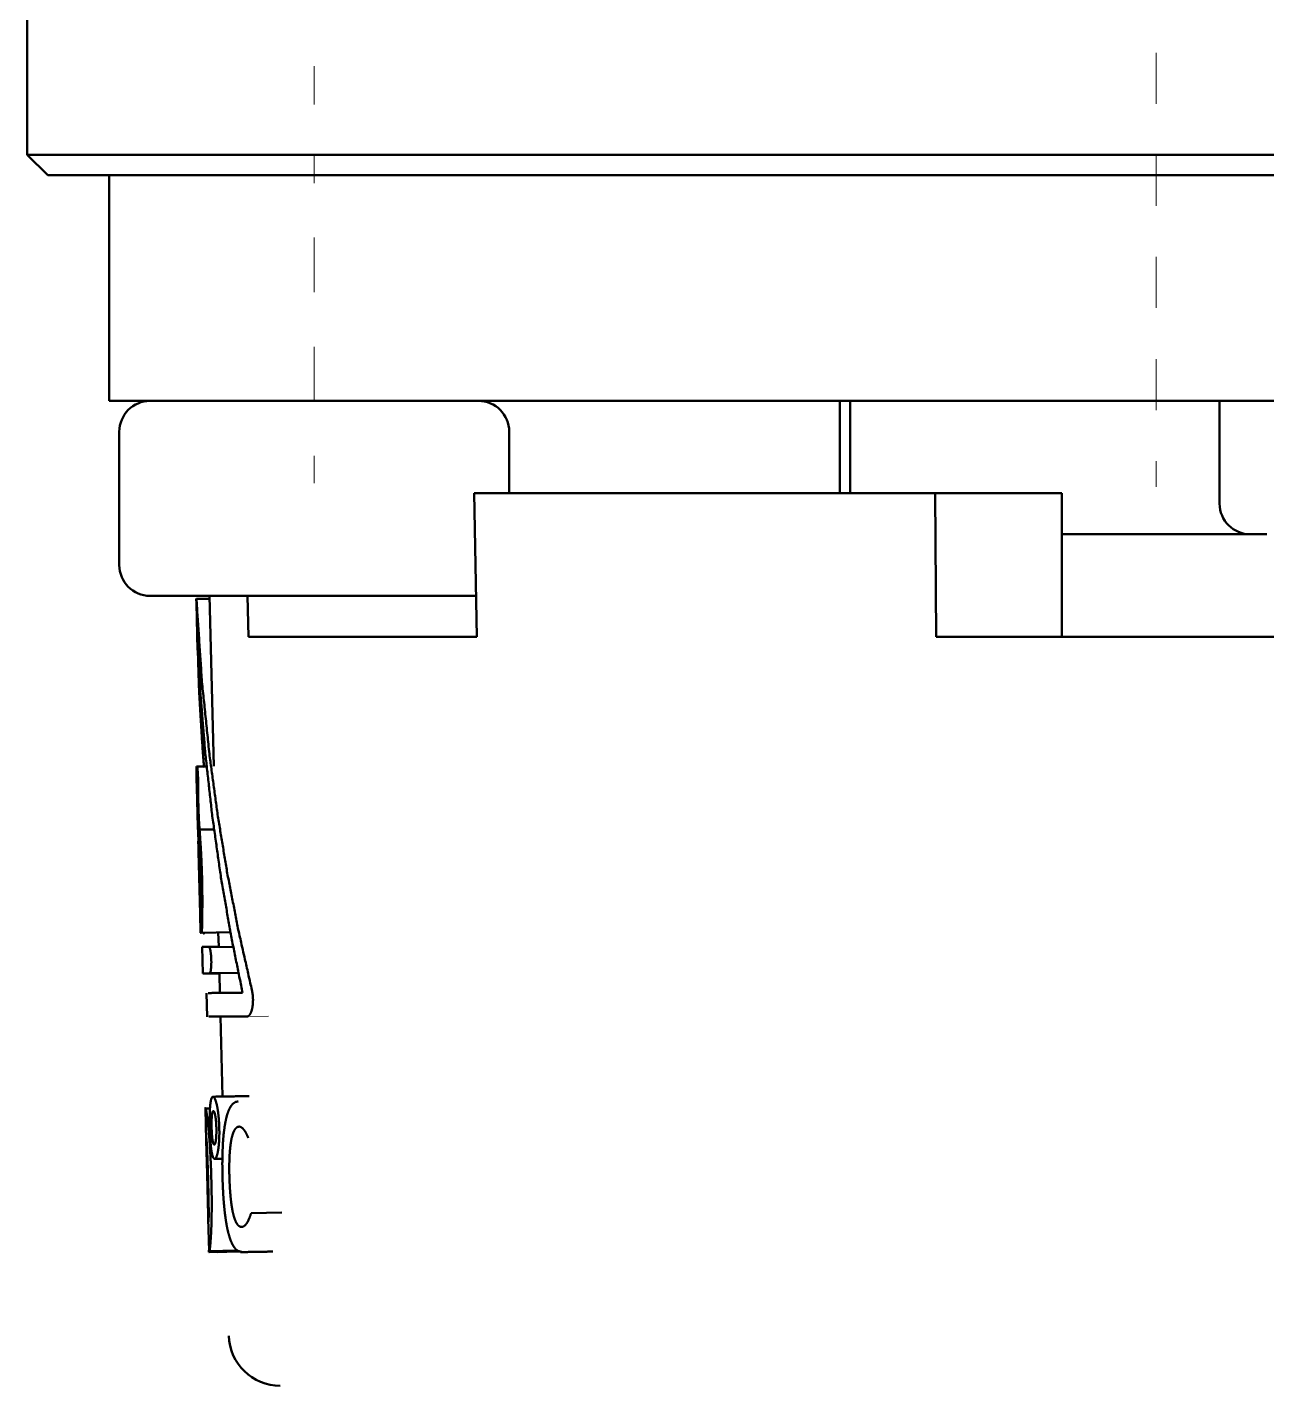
# Paper-space layout 'Layout1' of a CAD drawing. Header units: millimetres. Extents: x 0 to 420, y 0 to 297.
# Drawn here: x 304.07 to 328.23, y 127.82 to 154.31 of the extents above; entities that cross this region are included whole.
import ezdxf

# ---------------------------------------------------------------- set-up
doc = ezdxf.new("R2010")
doc.units = ezdxf.units.MM
doc.layers.add('170', color=7, linetype='Continuous', true_color=0xffffff)

psp = doc.layouts.get("Layout1")

# ---------------------------------------------------------------- linework, layer by layer
at = {"layer": '170', "color": 155, "linetype": 'Continuous', "lineweight": 50}
for p, q in [((304.066, 155.435), (304.066, 151.819)), ((304.066, 151.819), (304.466, 151.419)), ((305.661, 151.419), (305.661, 147.019)), ((328.396, 147.019), (309.764, 147.019)), ((319.905, 145.219), (319.905, 147.019)), ((320.105, 147.019), (320.105, 145.219)), ((327.305, 147.019), (327.305, 145.019)), ((305.861, 146.419), (305.861, 143.819)), ((313.461, 145.219), (313.461, 146.419)), ((312.828, 142.419), (312.775, 145.219)), ((321.765, 145.219), (321.782, 142.419)), ((324.217, 145.219), (321.765, 145.219)), ((324.228, 142.419), (324.228, 145.219)), ((327.664, 144.419), (328.226, 144.419)), ((307.362, 143.157), (307.363, 143.159)), ((307.363, 143.16), (307.621, 143.164)), ((307.621, 143.164), (307.363, 143.16)), ((307.363, 143.16), (307.363, 143.16)), ((307.363, 143.079), (307.387, 142.161)), ((307.619, 143.218), (307.706, 139.896)), ((308.361, 143.219), (308.381, 142.419)), ((307.578, 139.894), (307.364, 139.89)), ((307.364, 139.89), (307.365, 139.885)), ((307.578, 139.894), (307.37, 139.89)), ((307.425, 138.662), (307.719, 138.667)), ((307.404, 138.227), (307.442, 136.773)), ((307.44, 136.657), (307.448, 136.657)), ((307.454, 136.65), (308.039, 136.66)), ((307.791, 136.656), (307.798, 136.382)), ((307.474, 136.378), (307.798, 136.383)), ((307.474, 136.378), (307.487, 135.858)), ((307.474, 136.378), (307.608, 136.378)), ((308.094, 136.372), (307.6, 136.374)), ((307.487, 135.858), (307.621, 135.859)), ((307.641, 135.857), (307.487, 135.858)), ((307.61, 135.863), (308.188, 135.873)), ((307.641, 135.857), (307.812, 135.86)), ((307.812, 135.862), (307.822, 135.48)), ((307.562, 135.475), (307.574, 135.012)), ((307.576, 135.016), (307.574, 135.015)), ((307.834, 135.017), (307.875, 133.459)), ((307.538, 133.228), (307.555, 132.593)), ((307.63, 133.227), (307.539, 133.226)), ((307.708, 132.241), (307.871, 132.244)), ((308.43, 131.184), (309.028, 131.195)), ((307.594, 131.082), (307.611, 130.443)), ((307.588, 130.445), (308.174, 130.455)), ((307.606, 130.426), (307.926, 130.432)), ((307.613, 130.426), (308.239, 130.437)), ((307.783, 130.426), (307.957, 130.429)), ((307.954, 130.452), (307.954, 130.432))]:
    psp.add_line(p, q, dxfattribs=at)
at = {"layer": '170', "color": 193, "linetype": 'Continuous', "lineweight": 13}
for p, q in [((326.066, 152.812), (326.066, 153.808)), ((309.661, 153.546), (309.661, 152.796)), ((309.661, 151.796), (309.661, 151.265)), ((326.066, 150.822), (326.066, 151.817)), ((309.661, 150.202), (309.661, 149.139)), ((326.066, 148.831), (326.066, 149.826)), ((309.661, 148.076), (309.661, 147.013)), ((309.661, 145.95), (309.661, 145.419)), ((326.066, 145.347), (326.066, 145.845))]:
    psp.add_line(p, q, dxfattribs=at)
at = {"layer": '170', "color": 155, "linetype": 'Continuous', "lineweight": 13}
psp.add_line((308.772, 135.024), (308.352, 135.016), dxfattribs=at)
at = {"layer": '170', "color": 155, "linetype": 'Continuous', "lineweight": 50}
for centre, radius, start, end in [((306.461, 146.419), 0.6, 90, 180), ((312.861, 146.419), 0.6, 0, 90), ((327.905, 145.019), 0.6, 180, 270), ((306.461, 143.819), 0.6, 180, 270), ((308.997, 128.819), 1, 181.5, 270)]:
    psp.add_arc(centre, radius, start, end, dxfattribs=at)
for points, knots in [([(304.066, 151.819), (304.489, 151.819), (305.014, 151.819), (306.664, 151.819), (309.06, 151.819), (312.11, 151.819), (315.696, 151.819), (319.68, 151.819), (323.91, 151.819), (328.223, 151.819), (330.358, 151.819), (334.485, 151.819), (338.288, 151.819), (341.622, 151.819), (343.072, 151.819), (345.468, 151.819), (347.118, 151.819), (347.96, 151.819), (348.066, 151.819)], [0, 0, 0.009613, 0.021538, 0.059051, 0.113509, 0.182818, 0.264316, 0.35487, 0.451001, 0.549015, 0.59755, 0.691343, 0.777784, 0.85355, 0.886502, 0.940956, 0.978467, 0.997591, 1, 1]), ([(305.662, 151.419), (305, 151.419), (304.466, 151.419)], [0, 0, 0.553157, 1, 1]), ([(306.19, 151.419), (306.843, 151.419), (308.697, 151.419), (309.764, 151.419)], [0, 0, 0.182802, 0.701479, 1, 1]), ([(347.666, 151.419), (347.561, 151.419), (346.729, 151.419), (345.098, 151.419), (342.731, 151.419), (339.719, 151.419), (336.178, 151.419), (334.252, 151.419), (330.181, 151.419), (328.076, 151.419), (323.827, 151.419), (319.666, 151.419), (315.751, 151.419), (312.236, 151.419), (309.256, 151.419)], [0, 0, 0.002727, 0.024382, 0.066848, 0.128485, 0.206907, 0.29908, 0.349226, 0.455211, 0.510023, 0.620631, 0.728985, 0.830893, 0.922411, 1, 1]), ([(309.764, 147.019), (307.7, 147.019), (306.19, 147.019)], [0, 0, 0.577617, 1, 1]), ([(321.765, 145.219), (317.828, 145.219), (316.007, 145.219), (312.775, 145.219)], [0, 0, 0.43793, 0.640502, 1, 1]), ([(312.813, 143.219), (312.132, 143.219), (311.533, 143.219), (310.013, 143.219), (308.402, 143.219), (307.117, 143.219), (306.707, 143.219)], [0, 0, 0.111502, 0.209577, 0.458505, 0.722368, 0.932815, 1, 1]), ([(307.362, 143.157), (307.362, 143.14), (307.363, 143.109), (307.363, 143.079)], [0, 0, 0.215628, 0.620319, 1, 1]), ([(307.376, 142.988), (307.374, 143.027), (307.372, 143.062), (307.371, 143.077), (307.37, 143.092), (307.369, 143.105), (307.368, 143.116), (307.366, 143.135), (307.365, 143.149), (307.364, 143.157), (307.363, 143.16)], [0, 0, 0.227314, 0.427381, 0.517857, 0.601033, 0.676229, 0.743513, 0.854894, 0.934759, 0.983103, 1, 1]), ([(308.445, 135.536), (308.188, 136.672), (307.966, 137.812), (307.777, 138.954), (307.621, 140.099), (307.472, 141.543), (307.376, 142.988)], [0, 0, 0.154552, 0.308585, 0.462153, 0.615314, 0.80787, 1, 1]), ([(307.379, 142.545), (307.416, 141.375), (307.486, 140.205), (307.513, 139.875)], [0, 0, 0.437963, 0.876032, 1, 1]), ([(308.264, 135.479), (308.034, 136.622), (307.837, 137.767), (307.669, 138.958), (307.537, 140.151), (307.44, 141.348), (307.379, 142.545)], [0, 0, 0.163443, 0.32637, 0.495085, 0.663403, 0.831829, 1, 1]), ([(308.381, 142.419), (309.136, 142.419), (311.376, 142.419), (312.828, 142.419)], [0, 0, 0.169727, 0.673394, 1, 1]), ([(321.782, 142.419), (323.984, 142.419), (328.453, 142.419), (330.654, 142.419)], [0, 0, 0.248231, 0.751897, 1, 1]), ([(307.363, 139.881), (307.363, 139.888), (307.364, 139.89)], [0, 0, 0.748929, 1, 1]), ([(307.371, 139.515), (307.37, 139.542), (307.369, 139.57), (307.368, 139.6), (307.368, 139.615), (307.368, 139.629), (307.367, 139.659), (307.367, 139.674), (307.366, 139.688), (307.365, 139.717), (307.364, 139.769), (307.364, 139.792), (307.363, 139.803), (307.363, 139.823), (307.363, 139.832), (307.363, 139.848), (307.363, 139.862), (307.363, 139.873), (307.363, 139.881)], [0, 0, 0.073633, 0.150629, 0.230878, 0.271424, 0.311972, 0.393068, 0.43353, 0.473456, 0.550705, 0.693605, 0.756994, 0.786624, 0.841018, 0.865557, 0.909628, 0.946884, 0.977073, 1, 1]), ([(307.375, 139.89), (307.374, 139.888), (307.372, 139.881), (307.371, 139.87), (307.37, 139.854), (307.37, 139.844), (307.37, 139.834), (307.37, 139.822), (307.369, 139.81), (307.369, 139.781), (307.37, 139.75)], [0, 0, 0.020545, 0.070093, 0.15048, 0.261506, 0.32831, 0.402847, 0.485342, 0.575437, 0.774701, 1, 1]), ([(307.399, 139.506), (307.399, 139.537), (307.399, 139.571), (307.399, 139.588), (307.398, 139.606), (307.398, 139.623), (307.397, 139.641), (307.397, 139.659), (307.396, 139.676), (307.395, 139.694), (307.395, 139.71), (307.394, 139.727), (307.393, 139.743), (307.392, 139.758), (307.391, 139.773), (307.389, 139.8), (307.387, 139.823), (307.386, 139.834), (307.385, 139.844), (307.384, 139.853), (307.383, 139.861), (307.381, 139.873), (307.379, 139.883), (307.377, 139.888), (307.375, 139.89)], [0, 0, 0.081586, 0.168258, 0.213336, 0.258874, 0.304494, 0.350282, 0.39629, 0.441851, 0.48643, 0.530024, 0.572667, 0.614059, 0.653666, 0.691438, 0.761527, 0.823358, 0.850877, 0.876185, 0.899292, 0.919917, 0.95381, 0.97832, 0.993633, 1, 1]), ([(307.37, 139.75), (307.37, 139.669), (307.372, 139.587), (307.373, 139.501), (307.375, 139.413), (307.377, 139.323), (307.378, 139.278), (307.381, 139.142), (307.385, 139.005), (307.388, 138.914), (307.389, 138.869), (307.392, 138.781), (307.395, 138.695), (307.398, 138.611), (307.401, 138.53), (307.405, 138.452), (307.408, 138.378)], [0, 0, 0.05843, 0.118731, 0.180895, 0.244976, 0.31071, 0.343729, 0.443128, 0.54306, 0.609454, 0.642117, 0.706315, 0.769019, 0.830236, 0.889419, 0.945995, 1, 1]), ([(307.393, 138.662), (307.391, 138.757), (307.388, 138.859), (307.387, 138.913), (307.386, 138.94), (307.384, 139.023), (307.383, 139.079), (307.381, 139.136), (307.38, 139.192), (307.377, 139.304), (307.374, 139.412), (307.371, 139.515)], [0, 0, 0.110944, 0.230762, 0.293922, 0.325944, 0.42303, 0.488603, 0.554879, 0.621471, 0.752079, 0.879019, 1, 1]), ([(307.425, 138.662), (307.419, 138.754), (307.413, 138.854), (307.412, 138.88), (307.41, 138.907), (307.409, 138.934), (307.408, 138.961), (307.406, 139.016), (307.404, 139.072), (307.403, 139.101), (307.403, 139.129), (307.402, 139.158), (307.401, 139.186), (307.4, 139.242), (307.399, 139.297), (307.399, 139.352), (307.398, 139.405), (307.398, 139.456), (307.399, 139.506)], [0, 0, 0.108858, 0.227779, 0.259085, 0.290827, 0.322787, 0.355013, 0.420216, 0.48646, 0.520007, 0.55376, 0.587451, 0.620907, 0.687189, 0.752623, 0.817244, 0.880382, 0.941292, 1, 1]), ([(307.473, 136.755), (307.476, 136.858), (307.478, 136.966), (307.479, 137.079), (307.48, 137.198), (307.48, 137.321), (307.479, 137.446), (307.478, 137.574), (307.475, 137.704), (307.471, 137.833), (307.466, 137.961), (307.464, 138.025), (307.461, 138.088), (307.459, 138.119), (307.458, 138.15), (307.456, 138.181), (307.455, 138.212), (307.448, 138.332), (307.44, 138.447), (307.437, 138.503), (307.433, 138.557), (307.429, 138.61), (307.425, 138.662)], [0, 0, 0.053837, 0.110478, 0.169942, 0.232315, 0.296771, 0.362388, 0.429168, 0.497105, 0.565141, 0.632246, 0.665456, 0.698443, 0.714852, 0.731203, 0.747496, 0.763676, 0.826687, 0.887047, 0.916272, 0.944851, 0.972789, 1, 1]), ([(307.443, 136.755), (307.44, 136.858), (307.438, 136.966), (307.436, 137.079), (307.431, 137.321), (307.428, 137.447), (307.425, 137.574), (307.422, 137.704), (307.42, 137.769), (307.416, 137.898), (307.415, 137.962), (307.411, 138.088), (307.409, 138.15), (307.407, 138.212), (307.4, 138.435)], [0, 0, 0.061173, 0.125514, 0.193045, 0.337114, 0.411643, 0.487442, 0.564541, 0.603326, 0.680111, 0.718081, 0.793217, 0.830377, 0.867236, 1, 1]), ([(307.408, 138.378), (307.412, 138.307), (307.416, 138.232), (307.418, 138.193), (307.42, 138.153), (307.422, 138.112), (307.423, 138.071), (307.427, 137.985), (307.43, 137.899), (307.432, 137.855), (307.433, 137.811), (307.434, 137.766), (307.436, 137.721), (307.438, 137.632), (307.439, 137.543), (307.44, 137.5), (307.441, 137.457), (307.441, 137.414), (307.442, 137.371), (307.442, 137.289), (307.443, 137.211), (307.443, 137.136), (307.443, 137.064)], [0, 0, 0.054312, 0.111438, 0.141064, 0.171397, 0.202483, 0.234283, 0.299134, 0.365115, 0.398524, 0.432213, 0.466223, 0.50045, 0.568491, 0.635534, 0.668699, 0.701612, 0.734304, 0.766555, 0.828995, 0.888705, 0.945772, 1, 1]), ([(307.443, 137.064), (307.443, 137.043), (307.443, 137.019), (307.443, 136.995), (307.444, 136.969), (307.444, 136.942), (307.445, 136.915), (307.445, 136.888), (307.446, 136.861), (307.447, 136.835), (307.448, 136.81), (307.449, 136.786), (307.45, 136.763), (307.451, 136.742), (307.453, 136.724), (307.454, 136.707), (307.455, 136.692), (307.456, 136.68), (307.458, 136.669), (307.459, 136.661), (307.46, 136.655), (307.462, 136.652), (307.463, 136.65), (307.464, 136.651), (307.465, 136.653), (307.467, 136.658), (307.468, 136.666), (307.469, 136.675), (307.47, 136.687), (307.471, 136.701), (307.472, 136.717), (307.473, 136.735), (307.473, 136.755)], [0, 0, 0.041761, 0.086373, 0.133876, 0.183461, 0.234237, 0.286224, 0.338436, 0.389741, 0.439963, 0.488312, 0.534116, 0.577234, 0.617015, 0.653147, 0.685571, 0.713815, 0.737609, 0.757316, 0.772954, 0.784555, 0.792235, 0.796321, 0.798997, 0.804807, 0.814695, 0.828895, 0.84741, 0.869944, 0.896412, 0.926998, 0.961586, 1, 1]), ([(307.447, 136.65), (307.446, 136.659), (307.445, 136.679), (307.444, 136.706), (307.443, 136.748), (307.443, 136.755)], [0, 0, 0.084004, 0.274545, 0.534617, 0.93628, 1, 1]), ([(307.509, 136.633), (307.509, 136.633), (307.509, 136.633), (307.506, 136.637), (307.502, 136.649), (307.499, 136.665)], [0, 0, 0.003636, 0.007284, 0.171295, 0.524302, 1, 1]), ([(307.621, 135.859), (307.625, 135.86), (307.628, 135.863), (307.632, 135.869), (307.635, 135.876), (307.641, 135.898), (307.646, 135.929), (307.648, 135.948), (307.65, 135.968), (307.651, 135.979), (307.652, 135.99), (307.653, 136.002), (307.653, 136.014), (307.654, 136.039), (307.655, 136.064), (307.655, 136.091), (307.654, 136.119), (307.653, 136.146), (307.652, 136.172), (307.65, 136.199), (307.648, 136.223), (307.645, 136.247), (307.642, 136.269), (307.639, 136.29), (307.636, 136.308), (307.633, 136.325), (307.629, 136.339), (307.626, 136.351), (307.622, 136.361), (307.618, 136.369), (307.615, 136.374), (307.611, 136.377), (307.608, 136.379)], [0, 0, 0.006762, 0.015679, 0.027717, 0.043395, 0.085853, 0.143885, 0.178722, 0.216788, 0.237022, 0.258031, 0.279878, 0.302466, 0.349063, 0.397315, 0.447411, 0.498266, 0.548739, 0.59879, 0.647618, 0.694348, 0.738873, 0.780565, 0.818996, 0.854064, 0.885328, 0.912602, 0.936113, 0.955811, 0.971664, 0.983955, 0.993121, 1, 1]), ([(308.264, 135.479), (307.972, 135.478), (307.855, 135.477), (307.757, 135.477), (307.679, 135.477), (307.621, 135.476), (307.59, 135.476)], [0, 0, 0.433425, 0.607188, 0.75193, 0.867589, 0.95395, 1, 1]), ([(308.352, 135.019), (308.366, 135.022), (308.38, 135.03), (308.387, 135.035), (308.394, 135.042), (308.401, 135.05), (308.408, 135.06), (308.42, 135.082), (308.432, 135.109), (308.437, 135.124), (308.442, 135.141), (308.447, 135.159), (308.451, 135.177), (308.455, 135.197), (308.458, 135.217), (308.461, 135.239), (308.463, 135.261), (308.465, 135.284), (308.466, 135.307), (308.467, 135.331), (308.467, 135.355), (308.466, 135.379), (308.465, 135.403), (308.463, 135.426), (308.46, 135.45), (308.453, 135.494), (308.445, 135.536)], [0, 0, 0.02614, 0.054841, 0.070866, 0.08828, 0.107246, 0.127687, 0.17332, 0.226204, 0.255619, 0.286704, 0.319232, 0.353307, 0.389023, 0.42648, 0.46554, 0.505604, 0.546388, 0.587993, 0.630521, 0.673557, 0.716411, 0.758962, 0.801314, 0.843247, 0.923979, 1, 1]), ([(308.352, 135.019), (308.179, 135.019), (307.96, 135.018), (307.841, 135.017), (307.744, 135.017), (307.703, 135.017), (307.639, 135.016), (307.604, 135.016)], [0, 0, 0.231136, 0.524203, 0.683456, 0.813567, 0.867647, 0.953633, 1, 1]), ([(307.539, 133.244), (307.538, 133.243), (307.538, 133.239), (307.538, 133.228)], [0, 0, 0.092922, 0.327705, 1, 1]), ([(307.613, 130.426), (307.616, 130.431), (307.619, 130.447), (307.621, 130.459), (307.624, 130.474), (307.625, 130.482), (307.626, 130.492), (307.627, 130.502), (307.629, 130.513), (307.634, 130.566), (307.64, 130.632), (307.641, 130.651), (307.642, 130.671), (307.644, 130.691), (307.645, 130.713), (307.648, 130.758), (307.65, 130.807), (307.653, 130.858), (307.655, 130.912), (307.657, 130.97), (307.658, 131.03), (307.661, 131.154), (307.662, 131.285), (307.662, 131.319), (307.662, 131.353), (307.662, 131.387), (307.662, 131.421), (307.662, 131.489), (307.661, 131.558), (307.659, 131.697), (307.655, 131.836), (307.653, 131.907), (307.651, 131.977), (307.649, 132.046), (307.646, 132.115), (307.64, 132.252), (307.633, 132.385), (307.631, 132.418), (307.629, 132.451), (307.627, 132.484), (307.625, 132.516), (307.621, 132.58), (307.616, 132.641), (307.611, 132.7), (307.606, 132.757), (307.604, 132.785), (307.601, 132.812), (307.599, 132.838), (307.596, 132.864), (307.586, 132.958), (307.577, 133.038), (307.572, 133.073), (307.567, 133.105), (307.563, 133.133), (307.559, 133.158), (307.556, 133.179), (307.552, 133.197), (307.549, 133.212), (307.547, 133.224), (307.542, 133.239), (307.539, 133.244)], [0, 0, 0.00202, 0.007632, 0.01189, 0.017193, 0.020259, 0.023614, 0.02727, 0.031219, 0.049932, 0.073515, 0.080207, 0.087232, 0.094588, 0.102228, 0.11829, 0.135408, 0.153582, 0.172815, 0.193115, 0.214275, 0.258371, 0.304636, 0.316533, 0.328518, 0.340547, 0.352605, 0.376824, 0.401165, 0.450183, 0.499617, 0.524463, 0.54926, 0.573877, 0.598314, 0.64659, 0.693996, 0.705701, 0.717346, 0.728934, 0.740414, 0.762858, 0.784589, 0.805593, 0.825831, 0.835651, 0.845264, 0.854657, 0.86377, 0.897131, 0.925739, 0.938305, 0.949649, 0.959698, 0.9685, 0.97611, 0.982586, 0.987975, 0.992304, 0.997979, 1, 1]), ([(307.81, 132.848), (307.807, 132.912), (307.804, 132.975), (307.802, 133.006), (307.799, 133.037), (307.796, 133.067), (307.793, 133.096), (307.787, 133.152), (307.779, 133.204), (307.771, 133.252), (307.762, 133.295), (307.757, 133.314), (307.752, 133.333), (307.748, 133.35), (307.743, 133.365), (307.733, 133.393), (307.724, 133.416), (307.719, 133.425), (307.714, 133.433), (307.709, 133.44), (307.705, 133.445), (307.696, 133.453), (307.687, 133.455), (307.678, 133.453), (307.67, 133.445), (307.663, 133.433), (307.656, 133.416), (307.653, 133.405), (307.649, 133.394), (307.646, 133.38), (307.644, 133.366), (307.641, 133.35), (307.638, 133.333), (307.636, 133.315), (307.634, 133.295), (307.63, 133.252), (307.627, 133.205), (307.626, 133.18), (307.624, 133.153), (307.624, 133.125), (307.623, 133.097), (307.622, 133.038), (307.622, 132.976), (307.622, 132.944), (307.623, 132.912), (307.623, 132.88), (307.624, 132.848)], [0, 0, 0.051122, 0.101341, 0.126125, 0.150671, 0.174714, 0.198056, 0.242685, 0.284622, 0.323229, 0.358031, 0.374079, 0.389228, 0.403387, 0.41652, 0.439834, 0.459361, 0.467742, 0.475178, 0.481714, 0.487423, 0.496697, 0.50397, 0.510934, 0.519489, 0.530823, 0.545649, 0.554499, 0.564301, 0.575026, 0.586725, 0.599387, 0.61306, 0.627809, 0.643604, 0.677907, 0.715707, 0.735929, 0.757073, 0.779149, 0.801936, 0.848948, 0.897898, 0.923098, 0.948611, 0.974251, 1, 1]), ([(308.181, 133.363), (308.132, 133.354), (308.086, 133.327), (308.065, 133.307), (308.044, 133.281), (308.024, 133.25), (308.005, 133.214), (307.987, 133.173), (307.971, 133.127), (307.963, 133.102), (307.955, 133.076), (307.948, 133.048), (307.941, 133.019), (307.917, 132.893), (307.897, 132.748), (307.893, 132.709), (307.89, 132.669), (307.886, 132.629), (307.883, 132.588), (307.878, 132.503), (307.875, 132.417), (307.873, 132.373), (307.872, 132.328), (307.871, 132.283), (307.87, 132.237), (307.869, 132.146), (307.87, 132.054), (307.871, 131.961), (307.873, 131.868), (307.875, 131.821), (307.876, 131.775), (307.878, 131.728), (307.88, 131.682), (307.885, 131.591), (307.89, 131.5), (307.897, 131.411), (307.904, 131.323), (307.909, 131.279), (307.913, 131.236), (307.918, 131.193), (307.923, 131.152), (307.934, 131.072), (307.946, 130.995), (307.952, 130.958), (307.959, 130.921), (307.966, 130.886), (307.974, 130.852), (307.989, 130.789), (308.006, 130.731), (308.014, 130.703), (308.023, 130.677), (308.032, 130.653), (308.042, 130.629), (308.061, 130.586), (308.082, 130.549), (308.103, 130.517), (308.125, 130.49), (308.136, 130.478), (308.147, 130.468), (308.159, 130.458), (308.171, 130.45), (308.256, 130.425)], [0, 0, 0.015653, 0.032383, 0.041805, 0.052243, 0.063807, 0.076567, 0.090637, 0.106086, 0.114353, 0.123007, 0.132038, 0.141399, 0.182004, 0.227941, 0.240291, 0.25293, 0.265765, 0.278789, 0.305397, 0.332734, 0.346674, 0.360787, 0.375064, 0.389421, 0.418255, 0.447266, 0.476445, 0.505785, 0.520505, 0.535198, 0.549815, 0.56436, 0.593237, 0.621815, 0.650079, 0.678009, 0.691848, 0.705525, 0.718946, 0.73211, 0.757671, 0.782204, 0.79408, 0.805696, 0.817008, 0.827934, 0.84856, 0.867651, 0.876654, 0.885311, 0.893635, 0.901623, 0.916488, 0.929893, 0.94197, 0.952921, 0.958044, 0.962932, 0.967596, 0.972062, 1, 1]), ([(307.66, 132.849), (307.659, 132.882), (307.659, 132.915), (307.659, 132.931), (307.659, 132.947), (307.659, 132.963), (307.659, 132.979), (307.66, 133.009), (307.662, 133.038), (307.663, 133.064), (307.665, 133.088), (307.668, 133.109), (307.671, 133.128), (307.674, 133.143), (307.678, 133.156), (307.682, 133.165), (307.686, 133.171), (307.69, 133.175), (307.694, 133.176), (307.697, 133.176), (307.699, 133.175), (307.701, 133.173), (307.704, 133.171), (307.708, 133.164), (307.713, 133.155), (307.715, 133.149), (307.718, 133.142), (307.72, 133.135), (307.722, 133.127), (307.727, 133.108), (307.731, 133.087), (307.733, 133.076), (307.735, 133.063), (307.737, 133.05), (307.739, 133.037), (307.743, 133.008), (307.746, 132.978), (307.747, 132.962), (307.748, 132.946), (307.749, 132.93), (307.75, 132.914), (307.752, 132.881), (307.753, 132.847)], [0, 0, 0.049378, 0.098045, 0.122087, 0.145931, 0.169593, 0.192815, 0.237317, 0.279205, 0.31843, 0.354101, 0.385538, 0.41299, 0.436307, 0.455345, 0.470328, 0.481628, 0.489922, 0.496633, 0.500002, 0.503691, 0.507882, 0.512747, 0.524748, 0.540357, 0.549666, 0.560016, 0.571494, 0.584058, 0.612097, 0.643879, 0.661235, 0.679633, 0.699053, 0.719296, 0.761667, 0.806456, 0.829786, 0.853544, 0.877517, 0.901676, 0.950501, 1, 1]), ([(307.624, 132.848), (307.626, 132.784), (307.629, 132.721), (307.63, 132.69), (307.632, 132.659), (307.634, 132.629), (307.636, 132.6), (307.64, 132.544), (307.646, 132.492), (307.651, 132.444), (307.657, 132.402), (307.664, 132.364), (307.671, 132.331), (307.678, 132.303), (307.686, 132.281), (307.69, 132.271), (307.694, 132.263), (307.698, 132.257), (307.702, 132.251), (307.71, 132.244), (307.719, 132.241), (307.727, 132.244), (307.736, 132.251), (307.745, 132.263), (307.753, 132.28), (307.758, 132.291), (307.762, 132.303), (307.766, 132.316), (307.77, 132.33), (307.774, 132.346), (307.778, 132.363), (307.782, 132.381), (307.785, 132.401), (307.792, 132.444), (307.798, 132.491), (307.8, 132.517), (307.803, 132.543), (307.805, 132.571), (307.806, 132.6), (307.809, 132.658), (307.811, 132.72), (307.811, 132.751), (307.811, 132.783), (307.81, 132.816), (307.81, 132.848)], [0, 0, 0.051154, 0.101388, 0.126163, 0.15069, 0.174731, 0.198048, 0.242578, 0.284351, 0.322744, 0.357203, 0.387926, 0.414728, 0.437472, 0.456401, 0.46449, 0.471649, 0.477905, 0.483359, 0.492203, 0.499302, 0.506467, 0.515451, 0.527313, 0.5427, 0.551848, 0.561929, 0.572944, 0.584899, 0.597825, 0.611727, 0.626675, 0.642664, 0.677315, 0.715344, 0.735651, 0.756844, 0.778972, 0.801809, 0.848891, 0.897849, 0.923039, 0.948567, 0.974236, 1, 1]), ([(307.753, 132.847), (307.754, 132.781), (307.752, 132.717), (307.751, 132.687), (307.749, 132.658), (307.748, 132.645), (307.747, 132.632), (307.745, 132.62), (307.744, 132.608), (307.741, 132.587), (307.737, 132.569), (307.735, 132.56), (307.733, 132.553), (307.731, 132.547), (307.729, 132.541), (307.725, 132.531), (307.72, 132.525), (307.716, 132.521), (307.711, 132.52), (307.707, 132.521), (307.703, 132.525), (307.7, 132.528), (307.698, 132.532), (307.696, 132.536), (307.694, 132.541), (307.692, 132.547), (307.69, 132.553), (307.688, 132.561), (307.685, 132.569), (307.682, 132.587), (307.678, 132.608), (307.676, 132.62), (307.675, 132.632), (307.673, 132.645), (307.672, 132.659), (307.669, 132.687), (307.666, 132.717), (307.665, 132.733), (307.664, 132.749), (307.663, 132.765), (307.663, 132.782), (307.661, 132.815), (307.66, 132.849)], [0, 0, 0.097867, 0.19221, 0.237155, 0.279304, 0.299232, 0.318415, 0.336841, 0.354362, 0.386103, 0.413672, 0.425976, 0.437243, 0.447403, 0.456504, 0.471663, 0.483206, 0.491793, 0.49859, 0.505441, 0.514054, 0.519448, 0.525694, 0.532804, 0.5409, 0.549997, 0.560141, 0.571389, 0.583728, 0.611362, 0.642915, 0.660245, 0.678646, 0.698113, 0.718386, 0.760838, 0.805805, 0.829191, 0.852963, 0.876942, 0.901144, 0.950244, 1, 1]), ([(308.43, 131.184), (308.4, 131.098), (308.368, 131.026), (308.359, 131.01), (308.351, 130.996), (308.342, 130.983), (308.333, 130.971), (308.315, 130.95), (308.297, 130.935), (308.279, 130.924), (308.26, 130.918), (308.242, 130.917), (308.223, 130.92), (308.206, 130.927), (308.188, 130.939), (308.179, 130.947), (308.171, 130.956), (308.162, 130.966), (308.154, 130.978), (308.138, 131.006), (308.123, 131.039), (308.115, 131.058), (308.108, 131.078), (308.101, 131.099), (308.094, 131.121), (308.082, 131.168), (308.07, 131.22), (308.065, 131.247), (308.06, 131.275), (308.055, 131.304), (308.05, 131.333), (308.042, 131.394), (308.035, 131.457), (308.028, 131.522), (308.023, 131.587), (308.018, 131.653), (308.014, 131.72), (308.011, 131.787), (308.008, 131.855), (308.006, 131.922), (308.005, 131.99), (308.005, 132.057), (308.005, 132.124), (308.006, 132.19), (308.008, 132.255), (308.01, 132.288), (308.011, 132.32), (308.013, 132.352), (308.015, 132.383), (308.021, 132.443), (308.027, 132.502), (308.031, 132.53), (308.035, 132.557), (308.039, 132.584), (308.043, 132.609), (308.053, 132.657), (308.065, 132.7), (308.071, 132.72), (308.077, 132.739), (308.084, 132.757), (308.091, 132.773), (308.105, 132.802), (308.12, 132.826), (308.137, 132.844), (308.154, 132.858), (308.171, 132.867), (308.189, 132.871), (308.198, 132.871), (308.207, 132.871), (308.217, 132.869), (308.226, 132.865), (308.264, 132.841), (308.302, 132.796), (308.321, 132.766), (308.339, 132.731), (308.357, 132.692), (308.374, 132.65)], [0, 0, 0.0334, 0.062493, 0.06901, 0.075183, 0.080966, 0.086391, 0.096261, 0.104964, 0.112728, 0.119844, 0.126619, 0.133371, 0.14044, 0.14822, 0.15251, 0.157114, 0.162044, 0.167327, 0.179053, 0.192423, 0.199767, 0.207514, 0.21561, 0.224057, 0.24202, 0.261405, 0.271627, 0.282114, 0.292815, 0.303731, 0.326175, 0.349403, 0.373181, 0.397223, 0.421468, 0.445917, 0.470561, 0.495384, 0.520263, 0.545015, 0.569578, 0.593963, 0.618165, 0.642168, 0.654099, 0.665925, 0.677567, 0.689007, 0.711271, 0.732699, 0.7431, 0.753266, 0.763112, 0.772584, 0.79042, 0.806811, 0.814482, 0.821811, 0.828762, 0.835292, 0.847087, 0.857389, 0.866441, 0.874441, 0.881621, 0.88837, 0.89172, 0.895134, 0.898649, 0.902283, 0.918742, 0.940243, 0.953315, 0.967703, 0.983298, 1, 1]), ([(307.562, 132.362), (307.558, 132.487), (307.557, 132.502), (307.557, 132.515), (307.556, 132.541), (307.555, 132.565), (307.555, 132.586), (307.554, 132.603), (307.554, 132.618), (307.554, 132.631), (307.554, 132.64), (307.554, 132.651), (307.555, 132.654)], [0, 0, 0.428817, 0.477555, 0.524703, 0.613091, 0.693234, 0.764498, 0.825819, 0.876915, 0.918494, 0.950877, 0.989394, 1, 1]), ([(307.555, 132.654), (307.556, 132.65), (307.558, 132.639), (307.559, 132.63), (307.56, 132.619), (307.561, 132.605), (307.563, 132.588), (307.564, 132.578), (307.564, 132.568), (307.565, 132.557), (307.566, 132.546), (307.567, 132.521), (307.569, 132.494), (307.57, 132.466), (307.572, 132.436), (307.573, 132.406), (307.575, 132.374), (307.576, 132.342), (307.577, 132.309), (307.579, 132.275), (307.58, 132.242), (307.582, 132.174), (307.584, 132.106), (307.587, 132.038), (307.589, 131.969), (307.592, 131.832), (307.596, 131.695), (307.597, 131.626), (307.599, 131.557), (307.599, 131.523), (307.601, 131.455), (307.601, 131.421), (307.602, 131.355), (307.603, 131.291), (307.603, 131.259), (307.603, 131.229), (307.603, 131.199), (307.603, 131.172), (307.603, 131.158), (307.603, 131.146), (307.603, 131.133), (307.603, 131.121), (307.603, 131.099), (307.602, 131.08), (307.602, 131.064), (307.601, 131.05), (307.601, 131.039), (307.6, 131.03), (307.599, 131.024), (307.599, 131.02), (307.598, 131.017), (307.598, 131.016)], [0, 0, 0.002444, 0.009436, 0.014877, 0.021847, 0.030474, 0.040783, 0.046611, 0.052868, 0.059559, 0.06664, 0.081729, 0.097937, 0.115209, 0.133362, 0.152138, 0.171415, 0.191157, 0.21127, 0.231697, 0.252299, 0.293647, 0.335142, 0.376767, 0.418498, 0.502182, 0.586132, 0.628121, 0.669938, 0.690764, 0.732245, 0.752823, 0.793286, 0.832543, 0.851632, 0.870247, 0.888113, 0.905045, 0.913139, 0.920988, 0.928572, 0.935847, 0.949175, 0.96082, 0.970829, 0.979264, 0.986112, 0.991426, 0.995319, 0.997948, 0.999438, 1, 1]), ([(307.589, 131.308), (307.586, 131.437), (307.583, 131.568), (307.582, 131.635), (307.578, 131.768), (307.575, 131.902), (307.573, 131.969), (307.569, 132.102), (307.565, 132.234), (307.562, 132.362)], [0, 0, 0.121813, 0.246426, 0.309484, 0.436367, 0.563331, 0.626794, 0.753419, 0.878213, 1, 1]), ([(307.598, 131.016), (307.597, 131.02), (307.596, 131.031), (307.596, 131.035), (307.595, 131.041), (307.595, 131.046), (307.595, 131.053), (307.594, 131.068), (307.594, 131.095), (307.593, 131.118), (307.593, 131.13), (307.592, 131.183), (307.591, 131.213), (307.59, 131.275), (307.589, 131.308)], [0, 0, 0.011902, 0.050889, 0.065832, 0.083103, 0.102885, 0.125071, 0.176298, 0.271098, 0.347146, 0.388529, 0.571283, 0.672121, 0.887205, 1, 1]), ([(307.611, 130.443), (307.611, 130.432), (307.612, 130.428), (307.613, 130.426)], [0, 0, 0.652095, 0.902076, 1, 1])]:
    psp.add_open_spline(points, degree=1, knots=knots, dxfattribs=at)
for points in [[(305.661, 151.419), (306.19, 151.419)], [(306.19, 147.019), (305.661, 147.019)], [(324.217, 145.219), (324.228, 145.219)], [(324.228, 144.419), (327.664, 144.419)], [(306.707, 143.219), (306.461, 143.219)], [(308.39, 133.467), (307.682, 133.455)], [(308.222, 130.425), (308.852, 130.436)]]:
    psp.add_open_spline(points, degree=1, dxfattribs=at)
at = {"layer": '170', "color": 193, "linetype": 'Continuous', "lineweight": 13}
psp.add_open_spline([(326.066, 146.84), (326.066, 147.835)], degree=1, dxfattribs=at)

doc.saveas('drawing.dxf')
